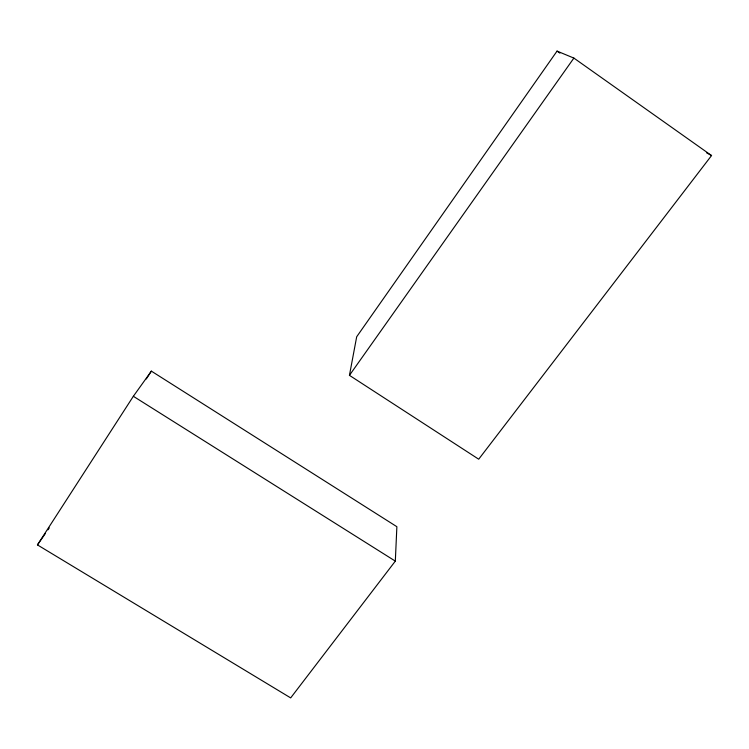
<?xml version="1.0" encoding="UTF-8"?>
<svg xmlns="http://www.w3.org/2000/svg" width="749" height="749" viewBox="0 0 749 749"><rect width="100%" height="100%" fill="white"/><g stroke="black" fill="none" stroke-linecap="round" stroke-linejoin="round"><path stroke-width="1.12" d="M395.322 561.123L396.876 526.706L151.364 371.13L133.35 396.287L37.45 544.898L290.678 697.899L395.322 561.123L133.35 396.287M349.446 375.343L356.683 336.778L557.041 51.101L573.884 58.085L711.55 155.549L478.705 459.203L349.446 375.343L573.884 58.085M146.308 378.947L151.364 371.13M37.45 544.898L45.324 533.588M47.955 529.824L49.265 527.942M706.466 152.74L711.55 155.549M557.041 51.101L559.906 53.123"/></g></svg>
